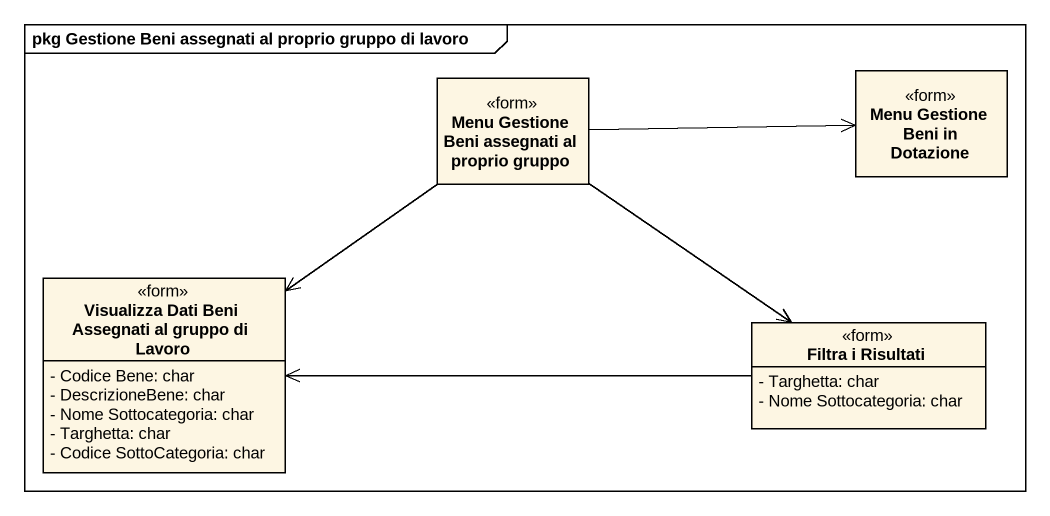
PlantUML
@startuml
mainframe pkg Gestione Beni assegnati al proprio gruppo di lavoro
hide circle
hide empty members
skinparam classAttributeIconSize 0
class "Menu Gestione Beni assegnati al proprio gruppo" as Menu_Gestione_Beni <<form>>
class "Menu Gestione Beni in Dotazione" as Menu_Gestione_Beni_in <<form>>
class "Visualizza Dati Beni Assegnati al gruppo di Lavoro" as Visualizza_Dati_Beni <<form>> {
  - Codice Bene: char
  - DescrizioneBene: char
  - Nome Sottocategoria: char
  - Targhetta: char
  - Codice SottoCategoria: char
}
class "Filtra i Risultati" as Filtra_i_Risultati <<form>> {
  - Targhetta: char
  - Nome Sottocategoria: char
}
Menu_Gestione_Beni -right-> Menu_Gestione_Beni_in
Menu_Gestione_Beni --> Visualizza_Dati_Beni
Menu_Gestione_Beni --> Filtra_i_Risultati
Filtra_i_Risultati -left-> Visualizza_Dati_Beni
@enduml
